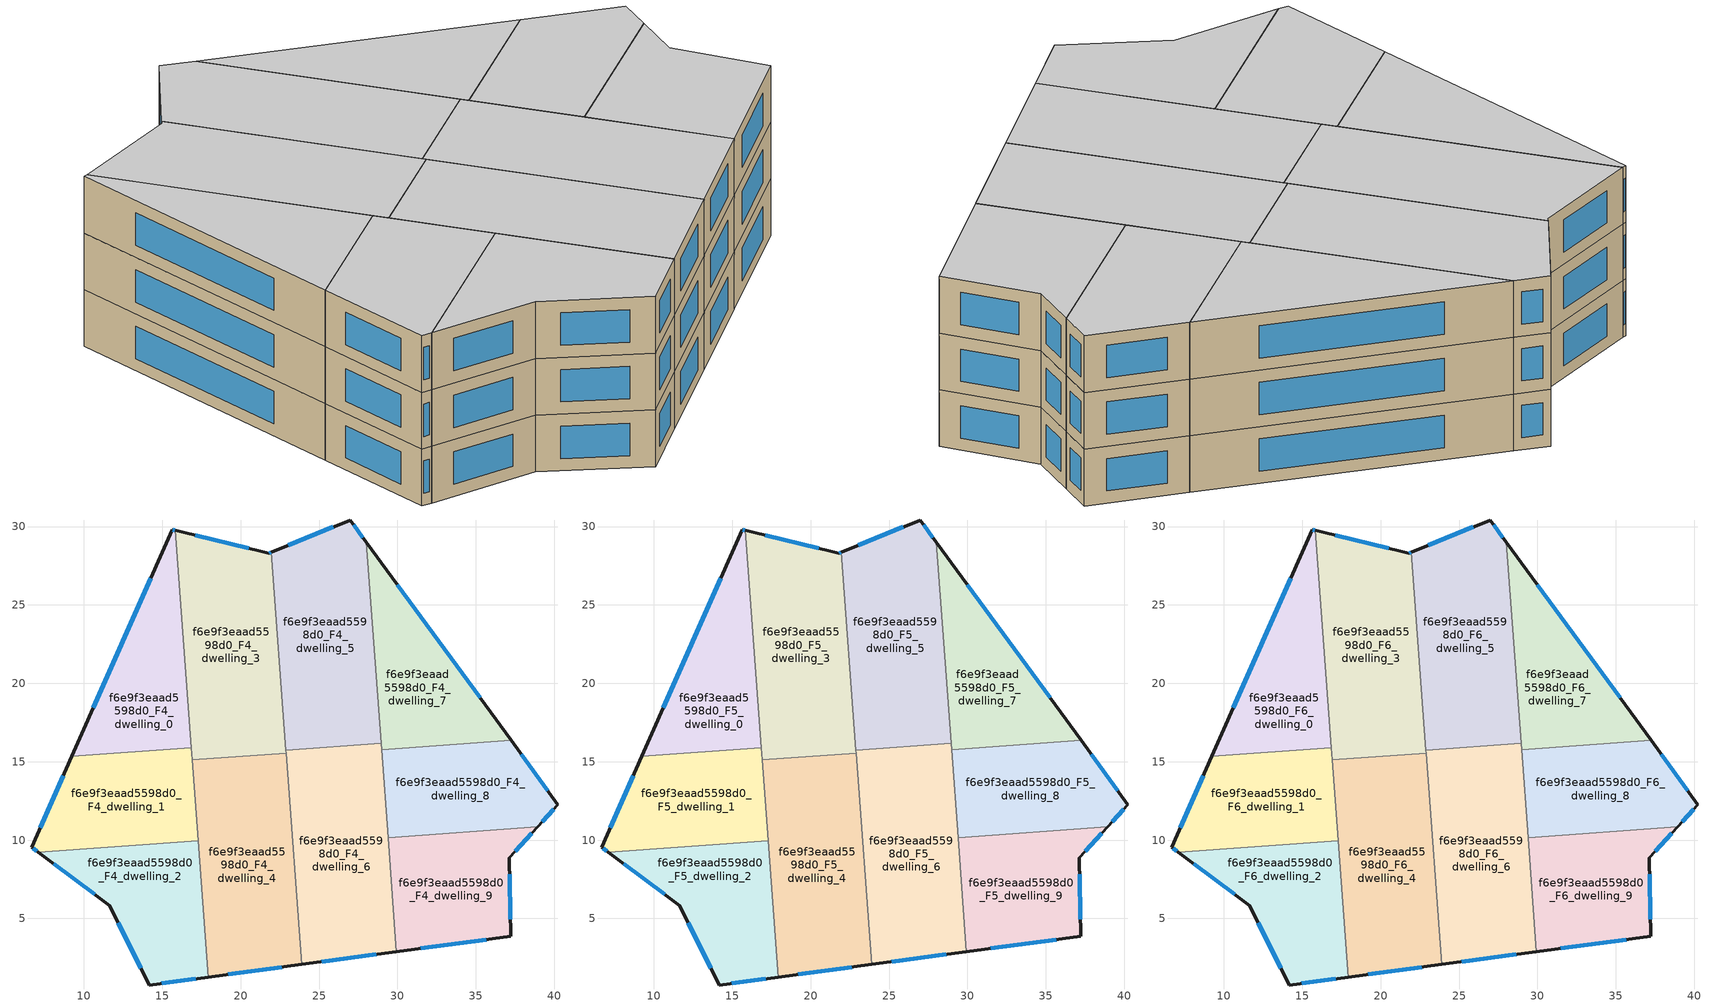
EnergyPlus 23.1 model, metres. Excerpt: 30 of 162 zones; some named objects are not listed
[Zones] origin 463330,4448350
f6e9f3eaad5598d0_F4_dwelling_0
 floor to f6e9f3eaad5598d0_F3_dwelling_0 (EU_floor_Construction): 15.84,29.75 16.85,15.9 9.22,15.34 15.62,29.81 z12
 wall outside (EU_wall_Construction): 15.84,29.75 15.62,29.81 9.22,15.34 z12:15
 wall to f6e9f3eaad5598d0_F4_dwelling_1 (EU_wall_Construction): 9.22,15.34 16.85,15.9 z12:15
 wall to f6e9f3eaad5598d0_F4_dwelling_3 (EU_wall_Construction): 16.85,15.9 15.84,29.75 z12:15
 window (EU_Window_Construction): 15.79,29.77 15.67,29.8 / 14.25,26.71 10.59,18.44 z12.64:14.36
f6e9f3eaad5598d0_F4_dwelling_1
 floor to f6e9f3eaad5598d0_F3_dwelling_1 (EU_floor_Construction): 16.85,15.9 17.28,9.96 7.1,9.21 6.66,9.54 9.22,15.34 z12
 wall outside (EU_wall_Construction): 9.22,15.34 6.66,9.54 7.1,9.21 z12:15
 wall to f6e9f3eaad5598d0_F4_dwelling_2 (EU_wall_Construction): 7.1,9.21 17.28,9.96 z12:15
 wall to f6e9f3eaad5598d0_F4_dwelling_4 (EU_wall_Construction): 17.28,9.96 16.91,15.11 z12:15
 wall to f6e9f3eaad5598d0_F4_dwelling_3 (EU_wall_Construction): 16.91,15.11 16.85,15.9 z12:15
 window (EU_Window_Construction): 8.67,14.1 7.21,10.78 / 6.75,9.47 7,9.28 z12.64:14.36
f6e9f3eaad5598d0_F4_dwelling_2
 floor to f6e9f3eaad5598d0_F3_dwelling_2 (EU_floor_Construction): 17.28,9.96 17.92,1.26 14.17,0.76 11.66,5.81 7.1,9.21 z12
 wall outside (EU_wall_Construction): 7.1,9.21 11.66,5.81 14.17,0.76 17.92,1.26 z12:15
 wall to f6e9f3eaad5598d0_F4_dwelling_4 (EU_wall_Construction): 17.92,1.26 17.29,9.96 z12:15
 window (EU_Window_Construction): 8.07,8.48 10.69,6.54 / 14.98,0.87 17.12,1.15 / 12.2,4.73 13.64,1.84 z12.64:14.36
f6e9f3eaad5598d0_F4_dwelling_3
 floor to f6e9f3eaad5598d0_F3_dwelling_3 (EU_floor_Construction): 21.96,28.37 22.9,15.55 16.91,15.11 15.84,29.75 21.78,28.29 z12
 wall outside (EU_wall_Construction): 21.96,28.37 21.78,28.29 15.84,29.75 z12:15
 wall to f6e9f3eaad5598d0_F4_dwelling_4 (EU_wall_Construction): 16.91,15.11 22.9,15.55 z12:15
 wall to f6e9f3eaad5598d0_F4_dwelling_5 (EU_wall_Construction): 22.89,15.74 21.96,28.37 z12:15
 wall to f6e9f3eaad5598d0_F4_dwelling_6 (EU_wall_Construction): 22.9,15.55 22.89,15.74 z12:15
 window (EU_Window_Construction): 20.5,28.6 17.11,29.44 / 21.92,28.35 21.82,28.31 z12.64:14.36
f6e9f3eaad5598d0_F4_dwelling_4
 floor to f6e9f3eaad5598d0_F3_dwelling_4 (EU_floor_Construction): 22.9,15.55 23.89,2.07 17.92,1.26 16.91,15.11 z12
 wall outside (EU_wall_Construction): 17.92,1.26 23.89,2.07 z12:15
 wall to f6e9f3eaad5598d0_F4_dwelling_6 (EU_wall_Construction): 23.89,2.07 22.9,15.55 z12:15
 window (EU_Window_Construction): 19.2,1.43 22.61,1.89 z12.64:14.36
f6e9f3eaad5598d0_F4_dwelling_5
 floor to f6e9f3eaad5598d0_F3_dwelling_5 (EU_floor_Construction): 28.02,28.99 28.96,16.18 22.89,15.74 21.96,28.37 26.98,30.42 z12
 wall outside (EU_wall_Construction): 28.02,28.99 26.98,30.42 21.96,28.37 z12:15
 wall to f6e9f3eaad5598d0_F4_dwelling_6 (EU_wall_Construction): 22.89,15.74 28.96,16.18 z12:15
 wall to f6e9f3eaad5598d0_F4_dwelling_7 (EU_wall_Construction): 28.96,16.18 28.02,28.99 z12:15
 window (EU_Window_Construction): 25.9,29.98 23.04,28.81 / 27.8,29.29 27.2,30.11 z12.64:14.36
f6e9f3eaad5598d0_F4_dwelling_6
 floor to f6e9f3eaad5598d0_F3_dwelling_6 (EU_floor_Construction): 28.96,16.18 29.93,2.88 23.89,2.07 22.89,15.74 z12
 wall outside (EU_wall_Construction): 23.89,2.07 29.93,2.88 z12:15
 wall to f6e9f3eaad5598d0_F4_dwelling_9 (EU_wall_Construction): 29.93,2.88 29.4,10.16 z12:15
 wall to f6e9f3eaad5598d0_F4_dwelling_8 (EU_wall_Construction): 29.4,10.16 28.99,15.76 z12:15
 wall to f6e9f3eaad5598d0_F4_dwelling_7 (EU_wall_Construction): 28.99,15.76 28.96,16.18 z12:15
 window (EU_Window_Construction): 25.18,2.24 28.64,2.71 z12.64:14.36
f6e9f3eaad5598d0_F4_dwelling_7
 floor to f6e9f3eaad5598d0_F3_dwelling_7 (EU_floor_Construction): 28.02,28.99 37.24,16.36 28.99,15.76 z12
 wall outside (EU_wall_Construction): 37.24,16.36 28.02,28.99 z12:15
 wall to f6e9f3eaad5598d0_F4_dwelling_8 (EU_wall_Construction): 28.99,15.76 37.24,16.36 z12:15
 window (EU_Window_Construction): 35.27,19.07 30,26.28 z12.64:14.36
f6e9f3eaad5598d0_F4_dwelling_8
 floor to f6e9f3eaad5598d0_F3_dwelling_8 (EU_floor_Construction): 37.24,16.36 40.24,12.26 38.94,10.85 29.4,10.16 28.99,15.76 z12
 wall outside (EU_wall_Construction): 38.94,10.85 40.24,12.26 37.24,16.36 z12:15
 wall to f6e9f3eaad5598d0_F4_dwelling_9 (EU_wall_Construction): 29.4,10.16 38.94,10.85 z12:15
 window (EU_Window_Construction): 39.6,13.14 37.89,15.48 / 39.22,11.16 39.96,11.96 z12.64:14.36
f6e9f3eaad5598d0_F4_dwelling_9
 floor to f6e9f3eaad5598d0_F3_dwelling_9 (EU_floor_Construction): 38.94,10.85 37.13,8.88 37.22,3.86 29.93,2.88 29.4,10.16 z12
 wall outside (EU_wall_Construction): 29.93,2.88 37.22,3.86 37.13,8.88 38.94,10.85 z12:15
 window (EU_Window_Construction): 37.52,9.3 38.56,10.43 / 37.2,4.94 37.15,7.81 / 31.49,3.09 35.66,3.65 z12.64:14.36
f6e9f3eaad5598d0_F5_dwelling_0
 floor to f6e9f3eaad5598d0_F4_dwelling_0 (EU_floor_Construction): 15.84,29.75 16.85,15.9 9.22,15.34 15.62,29.81 z15
 wall outside (EU_wall_Construction): 15.84,29.75 15.62,29.81 9.22,15.34 z15:18
 wall to f6e9f3eaad5598d0_F5_dwelling_1 (EU_wall_Construction): 9.22,15.34 16.85,15.9 z15:18
 wall to f6e9f3eaad5598d0_F5_dwelling_3 (EU_wall_Construction): 16.85,15.9 15.84,29.75 z15:18
 window (EU_Window_Construction): 15.79,29.77 15.67,29.8 / 14.25,26.71 10.59,18.44 z15.64:17.36
f6e9f3eaad5598d0_F5_dwelling_1
 floor to f6e9f3eaad5598d0_F4_dwelling_1 (EU_floor_Construction): 16.85,15.9 17.28,9.96 7.1,9.21 6.66,9.54 9.22,15.34 z15
 wall outside (EU_wall_Construction): 9.22,15.34 6.66,9.54 7.1,9.21 z15:18
 wall to f6e9f3eaad5598d0_F5_dwelling_2 (EU_wall_Construction): 7.1,9.21 17.28,9.96 z15:18
 wall to f6e9f3eaad5598d0_F5_dwelling_4 (EU_wall_Construction): 17.28,9.96 16.91,15.11 z15:18
 wall to f6e9f3eaad5598d0_F5_dwelling_3 (EU_wall_Construction): 16.91,15.11 16.85,15.9 z15:18
 window (EU_Window_Construction): 8.67,14.1 7.21,10.78 / 6.75,9.47 7,9.28 z15.64:17.36
f6e9f3eaad5598d0_F5_dwelling_2
 floor to f6e9f3eaad5598d0_F4_dwelling_2 (EU_floor_Construction): 17.28,9.96 17.92,1.26 14.17,0.76 11.66,5.81 7.1,9.21 z15
 wall outside (EU_wall_Construction): 7.1,9.21 11.66,5.81 14.17,0.76 17.92,1.26 z15:18
 wall to f6e9f3eaad5598d0_F5_dwelling_4 (EU_wall_Construction): 17.92,1.26 17.29,9.96 z15:18
 window (EU_Window_Construction): 8.07,8.48 10.69,6.54 / 14.98,0.87 17.12,1.15 / 12.2,4.73 13.64,1.84 z15.64:17.36
f6e9f3eaad5598d0_F5_dwelling_3
 floor to f6e9f3eaad5598d0_F4_dwelling_3 (EU_floor_Construction): 21.96,28.37 22.9,15.55 16.91,15.11 15.84,29.75 21.78,28.29 z15
 wall outside (EU_wall_Construction): 21.96,28.37 21.78,28.29 15.84,29.75 z15:18
 wall to f6e9f3eaad5598d0_F5_dwelling_4 (EU_wall_Construction): 16.91,15.11 22.9,15.55 z15:18
 wall to f6e9f3eaad5598d0_F5_dwelling_5 (EU_wall_Construction): 22.89,15.74 21.96,28.37 z15:18
 wall to f6e9f3eaad5598d0_F5_dwelling_6 (EU_wall_Construction): 22.9,15.55 22.89,15.74 z15:18
 window (EU_Window_Construction): 20.5,28.6 17.11,29.44 / 21.92,28.35 21.82,28.31 z15.64:17.36
f6e9f3eaad5598d0_F5_dwelling_4
 floor to f6e9f3eaad5598d0_F4_dwelling_4 (EU_floor_Construction): 22.9,15.55 23.89,2.07 17.92,1.26 16.91,15.11 z15
 wall outside (EU_wall_Construction): 17.92,1.26 23.89,2.07 z15:18
 wall to f6e9f3eaad5598d0_F5_dwelling_6 (EU_wall_Construction): 23.89,2.07 22.9,15.55 z15:18
 window (EU_Window_Construction): 19.2,1.43 22.61,1.89 z15.64:17.36
f6e9f3eaad5598d0_F5_dwelling_5
 floor to f6e9f3eaad5598d0_F4_dwelling_5 (EU_floor_Construction): 28.02,28.99 28.96,16.18 22.89,15.74 21.96,28.37 26.98,30.42 z15
 wall outside (EU_wall_Construction): 28.02,28.99 26.98,30.42 21.96,28.37 z15:18
 wall to f6e9f3eaad5598d0_F5_dwelling_6 (EU_wall_Construction): 22.89,15.74 28.96,16.18 z15:18
 wall to f6e9f3eaad5598d0_F5_dwelling_7 (EU_wall_Construction): 28.96,16.18 28.02,28.99 z15:18
 window (EU_Window_Construction): 25.9,29.98 23.04,28.81 / 27.8,29.29 27.2,30.11 z15.64:17.36
f6e9f3eaad5598d0_F5_dwelling_6
 floor to f6e9f3eaad5598d0_F4_dwelling_6 (EU_floor_Construction): 28.96,16.18 29.93,2.88 23.89,2.07 22.89,15.74 z15
 wall outside (EU_wall_Construction): 23.89,2.07 29.93,2.88 z15:18
 wall to f6e9f3eaad5598d0_F5_dwelling_9 (EU_wall_Construction): 29.93,2.88 29.4,10.16 z15:18
 wall to f6e9f3eaad5598d0_F5_dwelling_8 (EU_wall_Construction): 29.4,10.16 28.99,15.76 z15:18
 wall to f6e9f3eaad5598d0_F5_dwelling_7 (EU_wall_Construction): 28.99,15.76 28.96,16.18 z15:18
 window (EU_Window_Construction): 25.18,2.24 28.64,2.71 z15.64:17.36
f6e9f3eaad5598d0_F5_dwelling_7
 floor to f6e9f3eaad5598d0_F4_dwelling_7 (EU_floor_Construction): 28.02,28.99 37.24,16.36 28.99,15.76 z15
 wall outside (EU_wall_Construction): 37.24,16.36 28.02,28.99 z15:18
 wall to f6e9f3eaad5598d0_F5_dwelling_8 (EU_wall_Construction): 28.99,15.76 37.24,16.36 z15:18
 window (EU_Window_Construction): 35.27,19.07 30,26.28 z15.64:17.36
f6e9f3eaad5598d0_F5_dwelling_8
 floor to f6e9f3eaad5598d0_F4_dwelling_8 (EU_floor_Construction): 37.24,16.36 40.24,12.26 38.94,10.85 29.4,10.16 28.99,15.76 z15
 wall outside (EU_wall_Construction): 38.94,10.85 40.24,12.26 37.24,16.36 z15:18
 wall to f6e9f3eaad5598d0_F5_dwelling_9 (EU_wall_Construction): 29.4,10.16 38.94,10.85 z15:18
 window (EU_Window_Construction): 39.6,13.14 37.89,15.48 / 39.22,11.16 39.96,11.96 z15.64:17.36
f6e9f3eaad5598d0_F5_dwelling_9
 floor to f6e9f3eaad5598d0_F4_dwelling_9 (EU_floor_Construction): 38.94,10.85 37.13,8.88 37.22,3.86 29.93,2.88 29.4,10.16 z15
 wall outside (EU_wall_Construction): 29.93,2.88 37.22,3.86 37.13,8.88 38.94,10.85 z15:18
 window (EU_Window_Construction): 37.52,9.3 38.56,10.43 / 37.2,4.94 37.15,7.81 / 31.49,3.09 35.66,3.65 z15.64:17.36
f6e9f3eaad5598d0_F6_dwelling_0
 floor to f6e9f3eaad5598d0_F5_dwelling_0 (EU_floor_Construction): 15.84,29.75 16.85,15.9 9.22,15.34 15.62,29.81 z18
 wall outside (EU_wall_Construction): 15.84,29.75 15.62,29.81 9.22,15.34 z18:21
 wall to f6e9f3eaad5598d0_F6_dwelling_1 (EU_wall_Construction): 9.22,15.34 16.85,15.9 z18:21
 wall to f6e9f3eaad5598d0_F6_dwelling_3 (EU_wall_Construction): 16.85,15.9 15.84,29.75 z18:21
 window (EU_Window_Construction): 15.79,29.77 15.67,29.8 / 14.25,26.71 10.59,18.44 z18.64:20.36
 ceiling to f6e9f3eaad5598d0_F7_dwelling_0 (EU_floor_Construction): 16.85,15.9 15.84,29.75 15.62,29.81 9.22,15.34 z21
f6e9f3eaad5598d0_F6_dwelling_1
 floor to f6e9f3eaad5598d0_F5_dwelling_1 (EU_floor_Construction): 16.85,15.9 17.28,9.96 7.1,9.21 6.66,9.54 9.22,15.34 z18
 wall outside (EU_wall_Construction): 9.22,15.34 6.66,9.54 7.1,9.21 z18:21
 wall to f6e9f3eaad5598d0_F6_dwelling_2 (EU_wall_Construction): 7.1,9.21 17.28,9.96 z18:21
 wall to f6e9f3eaad5598d0_F6_dwelling_4 (EU_wall_Construction): 17.28,9.96 16.91,15.11 z18:21
 wall to f6e9f3eaad5598d0_F6_dwelling_3 (EU_wall_Construction): 16.91,15.11 16.85,15.9 z18:21
 window (EU_Window_Construction): 8.67,14.1 7.21,10.78 / 6.75,9.47 7,9.28 z18.64:20.36
 ceiling to f6e9f3eaad5598d0_F7_dwelling_1 (EU_floor_Construction): 17.28,9.96 16.85,15.9 9.22,15.34 6.66,9.54 7.1,9.21 z21
f6e9f3eaad5598d0_F6_dwelling_2
 floor to f6e9f3eaad5598d0_F5_dwelling_2 (EU_floor_Construction): 17.28,9.96 17.92,1.26 14.17,0.76 11.66,5.81 7.1,9.21 z18
 wall outside (EU_wall_Construction): 7.1,9.21 11.66,5.81 14.17,0.76 17.92,1.26 z18:21
 wall to f6e9f3eaad5598d0_F6_dwelling_4 (EU_wall_Construction): 17.92,1.26 17.29,9.96 z18:21
 window (EU_Window_Construction): 8.07,8.48 10.69,6.54 / 14.98,0.87 17.12,1.15 / 12.2,4.73 13.64,1.84 z18.64:20.36
 ceiling to f6e9f3eaad5598d0_F7_dwelling_2 (EU_floor_Construction): 17.92,1.26 17.28,9.96 7.1,9.21 11.66,5.81 14.17,0.76 z21
f6e9f3eaad5598d0_F6_dwelling_3
 floor to f6e9f3eaad5598d0_F5_dwelling_3 (EU_floor_Construction): 21.96,28.37 22.9,15.55 16.91,15.11 15.84,29.75 21.78,28.29 z18
 wall outside (EU_wall_Construction): 21.96,28.37 21.78,28.29 15.84,29.75 z18:21
 wall to f6e9f3eaad5598d0_F6_dwelling_4 (EU_wall_Construction): 16.91,15.11 22.9,15.55 z18:21
 wall to f6e9f3eaad5598d0_F6_dwelling_5 (EU_wall_Construction): 22.89,15.74 21.96,28.37 z18:21
 wall to f6e9f3eaad5598d0_F6_dwelling_6 (EU_wall_Construction): 22.9,15.55 22.89,15.74 z18:21
 window (EU_Window_Construction): 20.5,28.6 17.11,29.44 / 21.92,28.35 21.82,28.31 z18.64:20.36
 ceiling to f6e9f3eaad5598d0_F7_dwelling_3 (EU_floor_Construction): 22.9,15.55 21.96,28.37 21.78,28.29 15.84,29.75 16.91,15.11 z21
f6e9f3eaad5598d0_F6_dwelling_4
 floor to f6e9f3eaad5598d0_F5_dwelling_4 (EU_floor_Construction): 22.9,15.55 23.89,2.07 17.92,1.26 16.91,15.11 z18
 wall outside (EU_wall_Construction): 17.92,1.26 23.89,2.07 z18:21
 wall to f6e9f3eaad5598d0_F6_dwelling_6 (EU_wall_Construction): 23.89,2.07 22.9,15.55 z18:21
 window (EU_Window_Construction): 19.2,1.43 22.61,1.89 z18.64:20.36
 ceiling to f6e9f3eaad5598d0_F7_dwelling_4 (EU_floor_Construction): 23.89,2.07 22.9,15.55 16.91,15.11 17.92,1.26 z21
f6e9f3eaad5598d0_F6_dwelling_5
 floor to f6e9f3eaad5598d0_F5_dwelling_5 (EU_floor_Construction): 28.02,28.99 28.96,16.18 22.89,15.74 21.96,28.37 26.98,30.42 z18
 wall outside (EU_wall_Construction): 28.02,28.99 26.98,30.42 21.96,28.37 z18:21
 wall to f6e9f3eaad5598d0_F6_dwelling_6 (EU_wall_Construction): 22.89,15.74 28.96,16.18 z18:21
 wall to f6e9f3eaad5598d0_F6_dwelling_7 (EU_wall_Construction): 28.96,16.18 28.02,28.99 z18:21
 window (EU_Window_Construction): 25.9,29.98 23.04,28.81 / 27.8,29.29 27.2,30.11 z18.64:20.36
 ceiling to f6e9f3eaad5598d0_F7_dwelling_5 (EU_floor_Construction): 28.96,16.18 28.02,28.99 26.98,30.42 21.96,28.37 22.89,15.74 z21
f6e9f3eaad5598d0_F6_dwelling_6
 floor to f6e9f3eaad5598d0_F5_dwelling_6 (EU_floor_Construction): 28.96,16.18 29.93,2.88 23.89,2.07 22.89,15.74 z18
 wall outside (EU_wall_Construction): 23.89,2.07 29.93,2.88 z18:21
 wall to f6e9f3eaad5598d0_F6_dwelling_9 (EU_wall_Construction): 29.93,2.88 29.4,10.16 z18:21
 wall to f6e9f3eaad5598d0_F6_dwelling_8 (EU_wall_Construction): 29.4,10.16 28.99,15.76 z18:21
 wall to f6e9f3eaad5598d0_F6_dwelling_7 (EU_wall_Construction): 28.99,15.76 28.96,16.18 z18:21
 window (EU_Window_Construction): 25.18,2.24 28.64,2.71 z18.64:20.36
 ceiling to f6e9f3eaad5598d0_F7_dwelling_6 (EU_floor_Construction): 29.93,2.88 28.96,16.18 22.89,15.74 23.89,2.07 z21
f6e9f3eaad5598d0_F6_dwelling_7
 floor to f6e9f3eaad5598d0_F5_dwelling_7 (EU_floor_Construction): 28.02,28.99 37.24,16.36 28.99,15.76 z18
 wall outside (EU_wall_Construction): 37.24,16.36 28.02,28.99 z18:21
 wall to f6e9f3eaad5598d0_F6_dwelling_8 (EU_wall_Construction): 28.99,15.76 37.24,16.36 z18:21
 window (EU_Window_Construction): 35.27,19.07 30,26.28 z18.64:20.36
 ceiling to f6e9f3eaad5598d0_F7_dwelling_7 (EU_floor_Construction): 37.24,16.36 28.02,28.99 28.99,15.76 z21
f6e9f3eaad5598d0_F6_dwelling_8
 floor to f6e9f3eaad5598d0_F5_dwelling_8 (EU_floor_Construction): 37.24,16.36 40.24,12.26 38.94,10.85 29.4,10.16 28.99,15.76 z18
 wall outside (EU_wall_Construction): 38.94,10.85 40.24,12.26 37.24,16.36 z18:21
 wall to f6e9f3eaad5598d0_F6_dwelling_9 (EU_wall_Construction): 29.4,10.16 38.94,10.85 z18:21
 window (EU_Window_Construction): 39.6,13.14 37.89,15.48 / 39.22,11.16 39.96,11.96 z18.64:20.36
 ceiling to f6e9f3eaad5598d0_F7_dwelling_8 (EU_floor_Construction): 38.94,10.85 40.24,12.26 37.24,16.36 28.99,15.76 29.4,10.16 z21
f6e9f3eaad5598d0_F6_dwelling_9
 floor to f6e9f3eaad5598d0_F5_dwelling_9 (EU_floor_Construction): 38.94,10.85 37.13,8.88 37.22,3.86 29.93,2.88 29.4,10.16 z18
 wall outside (EU_wall_Construction): 29.93,2.88 37.22,3.86 37.13,8.88 38.94,10.85 z18:21
 window (EU_Window_Construction): 37.52,9.3 38.56,10.43 / 37.2,4.94 37.15,7.81 / 31.49,3.09 35.66,3.65 z18.64:20.36
 ceiling to f6e9f3eaad5598d0_F7_dwelling_9 (EU_floor_Construction): 37.22,3.86 37.13,8.88 38.94,10.85 29.4,10.16 29.93,2.88 z21
[Building]
EU S2 Campaign: North Axis=0; Terrain=City; Solar Distribution=FullExterior
[Site:Location]
Yerevan-Zvartnots.Intl.AP: Latitude=40.15; Longitude=44.383; Time Zone=4; Elevation=854
[SizingPeriod:WeatherFileDays]
AnnualSizingPeriod: Begin Month=1; Begin Day of Month=1; End Month=12; End Day of Month=31; Day of Week for Start Day=Monday; Use Weather File Daylight Saving Period=No; Use Weather File Rain and Snow Indicators=No
[MATERIAL]
EU_InternalMass_Material: Roughness=MediumRough; Thickness=0.1; Conductivity=1; Density=1800; Specific Heat=900; Thermal Absorptance=0.9; Solar Absorptance=0.7; Visible Absorptance=0.7
[MATERIAL:NOMASS] Roughness=MediumRough; Thermal Absorptance=0.9; Solar Absorptance=0.7; Visible Absorptance=0.7
Name | Thermal Resistance
EU_wall_NoMass | 1.05043
EU_floor_NoMass | 0.478065
[WINDOWMATERIAL:SIMPLEGLAZINGSYSTEM]
EU_Window_SimpleGlazing: UFactor=2.5566; Solar Heat Gain Coefficient=0.75; Visible Transmittance=0.75
[CONSTRUCTION]
EU_wall_Construction: EU_wall_NoMass
EU_floor_Construction: EU_floor_NoMass
EU_Window_Construction: EU_Window_SimpleGlazing
EU_InternalMass_Construction: EU_InternalMass_Material
[ZONE] Type=1; Multiplier=1; Ceiling Height=autocalculate; Floor Area=autocalculate; Part of Total Floor Area=Yes
Name | Volume
f6e9f3eaad5598d0_F4_dwelling_0; f6e9f3eaad5598d0_F5_dwelling_0; f6e9f3eaad5598d0_F6_dwelling_0 | 164.689
f6e9f3eaad5598d0_F4_dwelling_1; f6e9f3eaad5598d0_F5_dwelling_1; f6e9f3eaad5598d0_F6_dwelling_1 | 164.691
f6e9f3eaad5598d0_F4_dwelling_2; f6e9f3eaad5598d0_F5_dwelling_2; f6e9f3eaad5598d0_F6_dwelling_2 | 164.676
f6e9f3eaad5598d0_F4_dwelling_3; f6e9f3eaad5598d0_F5_dwelling_3; f6e9f3eaad5598d0_F6_dwelling_3 | 246.976
f6e9f3eaad5598d0_F4_dwelling_4; f6e9f3eaad5598d0_F5_dwelling_4; f6e9f3eaad5598d0_F6_dwelling_4 | 246.991
f6e9f3eaad5598d0_F4_dwelling_5; f6e9f3eaad5598d0_F5_dwelling_5; f6e9f3eaad5598d0_F6_dwelling_5 | 246.999
f6e9f3eaad5598d0_F4_dwelling_6; f6e9f3eaad5598d0_F5_dwelling_6; f6e9f3eaad5598d0_F6_dwelling_6 | 247.009
f6e9f3eaad5598d0_F4_dwelling_7; f6e9f3eaad5598d0_F5_dwelling_7; f6e9f3eaad5598d0_F6_dwelling_7 | 164.665
f6e9f3eaad5598d0_F4_dwelling_8; f6e9f3eaad5598d0_F5_dwelling_8; f6e9f3eaad5598d0_F6_dwelling_8 | 164.65
f6e9f3eaad5598d0_F4_dwelling_9; f6e9f3eaad5598d0_F5_dwelling_9; f6e9f3eaad5598d0_F6_dwelling_9 | 164.682
[INTERNALMASS] Construction=EU_InternalMass_Construction
Name | Zone or ZoneList | Surface Area
f6e9f3eaad5598d0_F4_dwelling_0_EU_InternalMass | f6e9f3eaad5598d0_F4_dwelling_0 | 54.8966
f6e9f3eaad5598d0_F4_dwelling_1_EU_InternalMass | f6e9f3eaad5598d0_F4_dwelling_1 | 54.8971
f6e9f3eaad5598d0_F4_dwelling_2_EU_InternalMass | f6e9f3eaad5598d0_F4_dwelling_2 | 54.892
f6e9f3eaad5598d0_F4_dwelling_3_EU_InternalMass | f6e9f3eaad5598d0_F4_dwelling_3 | 82.3252
f6e9f3eaad5598d0_F4_dwelling_4_EU_InternalMass | f6e9f3eaad5598d0_F4_dwelling_4 | 82.3302
f6e9f3eaad5598d0_F4_dwelling_5_EU_InternalMass | f6e9f3eaad5598d0_F4_dwelling_5 | 82.333
f6e9f3eaad5598d0_F4_dwelling_6_EU_InternalMass | f6e9f3eaad5598d0_F4_dwelling_6 | 82.3361
f6e9f3eaad5598d0_F4_dwelling_7_EU_InternalMass | f6e9f3eaad5598d0_F4_dwelling_7 | 54.8881
f6e9f3eaad5598d0_F4_dwelling_8_EU_InternalMass | f6e9f3eaad5598d0_F4_dwelling_8 | 54.8835
f6e9f3eaad5598d0_F4_dwelling_9_EU_InternalMass | f6e9f3eaad5598d0_F4_dwelling_9 | 54.8941
f6e9f3eaad5598d0_F5_dwelling_0_EU_InternalMass | f6e9f3eaad5598d0_F5_dwelling_0 | 54.8966
f6e9f3eaad5598d0_F5_dwelling_1_EU_InternalMass | f6e9f3eaad5598d0_F5_dwelling_1 | 54.8971
f6e9f3eaad5598d0_F5_dwelling_2_EU_InternalMass | f6e9f3eaad5598d0_F5_dwelling_2 | 54.892
f6e9f3eaad5598d0_F5_dwelling_3_EU_InternalMass | f6e9f3eaad5598d0_F5_dwelling_3 | 82.3252
f6e9f3eaad5598d0_F5_dwelling_4_EU_InternalMass | f6e9f3eaad5598d0_F5_dwelling_4 | 82.3302
f6e9f3eaad5598d0_F5_dwelling_5_EU_InternalMass | f6e9f3eaad5598d0_F5_dwelling_5 | 82.333
f6e9f3eaad5598d0_F5_dwelling_6_EU_InternalMass | f6e9f3eaad5598d0_F5_dwelling_6 | 82.3361
f6e9f3eaad5598d0_F5_dwelling_7_EU_InternalMass | f6e9f3eaad5598d0_F5_dwelling_7 | 54.8881
f6e9f3eaad5598d0_F5_dwelling_8_EU_InternalMass | f6e9f3eaad5598d0_F5_dwelling_8 | 54.8835
f6e9f3eaad5598d0_F5_dwelling_9_EU_InternalMass | f6e9f3eaad5598d0_F5_dwelling_9 | 54.8941
f6e9f3eaad5598d0_F6_dwelling_0_EU_InternalMass | f6e9f3eaad5598d0_F6_dwelling_0 | 54.8966
f6e9f3eaad5598d0_F6_dwelling_1_EU_InternalMass | f6e9f3eaad5598d0_F6_dwelling_1 | 54.8971
f6e9f3eaad5598d0_F6_dwelling_2_EU_InternalMass | f6e9f3eaad5598d0_F6_dwelling_2 | 54.892
f6e9f3eaad5598d0_F6_dwelling_3_EU_InternalMass | f6e9f3eaad5598d0_F6_dwelling_3 | 82.3252
f6e9f3eaad5598d0_F6_dwelling_4_EU_InternalMass | f6e9f3eaad5598d0_F6_dwelling_4 | 82.3302
f6e9f3eaad5598d0_F6_dwelling_5_EU_InternalMass | f6e9f3eaad5598d0_F6_dwelling_5 | 82.333
f6e9f3eaad5598d0_F6_dwelling_6_EU_InternalMass | f6e9f3eaad5598d0_F6_dwelling_6 | 82.3361
f6e9f3eaad5598d0_F6_dwelling_7_EU_InternalMass | f6e9f3eaad5598d0_F6_dwelling_7 | 54.8881
f6e9f3eaad5598d0_F6_dwelling_8_EU_InternalMass | f6e9f3eaad5598d0_F6_dwelling_8 | 54.8835
f6e9f3eaad5598d0_F6_dwelling_9_EU_InternalMass | f6e9f3eaad5598d0_F6_dwelling_9 | 54.8941
[OTHEREQUIPMENT] Fuel Type=Electricity; Design Level Calculation Method=Watts/Area; Power per Zone Floor Area=1; Fraction Latent=0; Fraction Radiant=0; Fraction Lost=0; Carbon Dioxide Generation Rate=0; EndUse Subcategory=EU_Step8_InternalGains
Name | Zone or ZoneList or Space or SpaceList | Schedule
EU_Step8_InternalGain_f6e9f3eaad5598d0_F4_dwelling_0_f000 | f6e9f3eaad5598d0_F4_dwelling_0 | EU_Step8_GainSchedule_f6e9f3eaad5598d0_F4_dwelling_0_f000
EU_Step8_InternalGain_f6e9f3eaad5598d0_F4_dwelling_1_f000 | f6e9f3eaad5598d0_F4_dwelling_1 | EU_Step8_GainSchedule_f6e9f3eaad5598d0_F4_dwelling_1_f000
EU_Step8_InternalGain_f6e9f3eaad5598d0_F4_dwelling_2_f000 | f6e9f3eaad5598d0_F4_dwelling_2 | EU_Step8_GainSchedule_f6e9f3eaad5598d0_F4_dwelling_2_f000
EU_Step8_InternalGain_f6e9f3eaad5598d0_F4_dwelling_3_f000 | f6e9f3eaad5598d0_F4_dwelling_3 | EU_Step8_GainSchedule_f6e9f3eaad5598d0_F4_dwelling_3_f000
EU_Step8_InternalGain_f6e9f3eaad5598d0_F4_dwelling_4_f000 | f6e9f3eaad5598d0_F4_dwelling_4 | EU_Step8_GainSchedule_f6e9f3eaad5598d0_F4_dwelling_4_f000
EU_Step8_InternalGain_f6e9f3eaad5598d0_F4_dwelling_5_f000 | f6e9f3eaad5598d0_F4_dwelling_5 | EU_Step8_GainSchedule_f6e9f3eaad5598d0_F4_dwelling_5_f000
EU_Step8_InternalGain_f6e9f3eaad5598d0_F4_dwelling_6_f000 | f6e9f3eaad5598d0_F4_dwelling_6 | EU_Step8_GainSchedule_f6e9f3eaad5598d0_F4_dwelling_6_f000
EU_Step8_InternalGain_f6e9f3eaad5598d0_F4_dwelling_7_f000 | f6e9f3eaad5598d0_F4_dwelling_7 | EU_Step8_GainSchedule_f6e9f3eaad5598d0_F4_dwelling_7_f000
EU_Step8_InternalGain_f6e9f3eaad5598d0_F4_dwelling_8_f000 | f6e9f3eaad5598d0_F4_dwelling_8 | EU_Step8_GainSchedule_f6e9f3eaad5598d0_F4_dwelling_8_f000
EU_Step8_InternalGain_f6e9f3eaad5598d0_F4_dwelling_9_f000 | f6e9f3eaad5598d0_F4_dwelling_9 | EU_Step8_GainSchedule_f6e9f3eaad5598d0_F4_dwelling_9_f000
EU_Step8_InternalGain_f6e9f3eaad5598d0_F5_dwelling_0_f000 | f6e9f3eaad5598d0_F5_dwelling_0 | EU_Step8_GainSchedule_f6e9f3eaad5598d0_F5_dwelling_0_f000
EU_Step8_InternalGain_f6e9f3eaad5598d0_F5_dwelling_1_f000 | f6e9f3eaad5598d0_F5_dwelling_1 | EU_Step8_GainSchedule_f6e9f3eaad5598d0_F5_dwelling_1_f000
EU_Step8_InternalGain_f6e9f3eaad5598d0_F5_dwelling_2_f000 | f6e9f3eaad5598d0_F5_dwelling_2 | EU_Step8_GainSchedule_f6e9f3eaad5598d0_F5_dwelling_2_f000
EU_Step8_InternalGain_f6e9f3eaad5598d0_F5_dwelling_3_f000 | f6e9f3eaad5598d0_F5_dwelling_3 | EU_Step8_GainSchedule_f6e9f3eaad5598d0_F5_dwelling_3_f000
EU_Step8_InternalGain_f6e9f3eaad5598d0_F5_dwelling_4_f000 | f6e9f3eaad5598d0_F5_dwelling_4 | EU_Step8_GainSchedule_f6e9f3eaad5598d0_F5_dwelling_4_f000
EU_Step8_InternalGain_f6e9f3eaad5598d0_F5_dwelling_5_f000 | f6e9f3eaad5598d0_F5_dwelling_5 | EU_Step8_GainSchedule_f6e9f3eaad5598d0_F5_dwelling_5_f000
EU_Step8_InternalGain_f6e9f3eaad5598d0_F5_dwelling_6_f000 | f6e9f3eaad5598d0_F5_dwelling_6 | EU_Step8_GainSchedule_f6e9f3eaad5598d0_F5_dwelling_6_f000
EU_Step8_InternalGain_f6e9f3eaad5598d0_F5_dwelling_7_f000 | f6e9f3eaad5598d0_F5_dwelling_7 | EU_Step8_GainSchedule_f6e9f3eaad5598d0_F5_dwelling_7_f000
EU_Step8_InternalGain_f6e9f3eaad5598d0_F5_dwelling_8_f000 | f6e9f3eaad5598d0_F5_dwelling_8 | EU_Step8_GainSchedule_f6e9f3eaad5598d0_F5_dwelling_8_f000
EU_Step8_InternalGain_f6e9f3eaad5598d0_F5_dwelling_9_f000 | f6e9f3eaad5598d0_F5_dwelling_9 | EU_Step8_GainSchedule_f6e9f3eaad5598d0_F5_dwelling_9_f000
EU_Step8_InternalGain_f6e9f3eaad5598d0_F6_dwelling_0_f000 | f6e9f3eaad5598d0_F6_dwelling_0 | EU_Step8_GainSchedule_f6e9f3eaad5598d0_F6_dwelling_0_f000
EU_Step8_InternalGain_f6e9f3eaad5598d0_F6_dwelling_1_f000 | f6e9f3eaad5598d0_F6_dwelling_1 | EU_Step8_GainSchedule_f6e9f3eaad5598d0_F6_dwelling_1_f000
EU_Step8_InternalGain_f6e9f3eaad5598d0_F6_dwelling_2_f000 | f6e9f3eaad5598d0_F6_dwelling_2 | EU_Step8_GainSchedule_f6e9f3eaad5598d0_F6_dwelling_2_f000
EU_Step8_InternalGain_f6e9f3eaad5598d0_F6_dwelling_3_f000 | f6e9f3eaad5598d0_F6_dwelling_3 | EU_Step8_GainSchedule_f6e9f3eaad5598d0_F6_dwelling_3_f000
EU_Step8_InternalGain_f6e9f3eaad5598d0_F6_dwelling_4_f000 | f6e9f3eaad5598d0_F6_dwelling_4 | EU_Step8_GainSchedule_f6e9f3eaad5598d0_F6_dwelling_4_f000
EU_Step8_InternalGain_f6e9f3eaad5598d0_F6_dwelling_5_f000 | f6e9f3eaad5598d0_F6_dwelling_5 | EU_Step8_GainSchedule_f6e9f3eaad5598d0_F6_dwelling_5_f000
EU_Step8_InternalGain_f6e9f3eaad5598d0_F6_dwelling_6_f000 | f6e9f3eaad5598d0_F6_dwelling_6 | EU_Step8_GainSchedule_f6e9f3eaad5598d0_F6_dwelling_6_f000
EU_Step8_InternalGain_f6e9f3eaad5598d0_F6_dwelling_7_f000 | f6e9f3eaad5598d0_F6_dwelling_7 | EU_Step8_GainSchedule_f6e9f3eaad5598d0_F6_dwelling_7_f000
EU_Step8_InternalGain_f6e9f3eaad5598d0_F6_dwelling_8_f000 | f6e9f3eaad5598d0_F6_dwelling_8 | EU_Step8_GainSchedule_f6e9f3eaad5598d0_F6_dwelling_8_f000
EU_Step8_InternalGain_f6e9f3eaad5598d0_F6_dwelling_9_f000 | f6e9f3eaad5598d0_F6_dwelling_9 | EU_Step8_GainSchedule_f6e9f3eaad5598d0_F6_dwelling_9_f000
[ZONEVENTILATION:DESIGNFLOWRATE] Schedule=EU_AlwaysOn; Design Flow Rate Calculation Method=AirChanges/Hour; Air Changes per Hour=0.557805; Ventilation Type=Natural; Fan Pressure Rise=0; Fan Total Efficiency=1; Constant Term Coefficient=1; Temperature Term Coefficient=0; Velocity Term Coefficient=0; Velocity Squared Term Coefficient=0; Minimum Indoor Temperature=-100; Maximum Indoor Temperature=100; Delta Temperature=-100; Minimum Outdoor Temperature=-100; Maximum Outdoor Temperature=100; Maximum Wind Speed=40
Name | Zone or ZoneList or Space or SpaceList
EU_ConstantAir_f6e9f3eaad5598d0_F4_dwelling_0 | f6e9f3eaad5598d0_F4_dwelling_0
EU_ConstantAir_f6e9f3eaad5598d0_F4_dwelling_1 | f6e9f3eaad5598d0_F4_dwelling_1
EU_ConstantAir_f6e9f3eaad5598d0_F4_dwelling_2 | f6e9f3eaad5598d0_F4_dwelling_2
EU_ConstantAir_f6e9f3eaad5598d0_F4_dwelling_3 | f6e9f3eaad5598d0_F4_dwelling_3
EU_ConstantAir_f6e9f3eaad5598d0_F4_dwelling_4 | f6e9f3eaad5598d0_F4_dwelling_4
EU_ConstantAir_f6e9f3eaad5598d0_F4_dwelling_5 | f6e9f3eaad5598d0_F4_dwelling_5
EU_ConstantAir_f6e9f3eaad5598d0_F4_dwelling_6 | f6e9f3eaad5598d0_F4_dwelling_6
EU_ConstantAir_f6e9f3eaad5598d0_F4_dwelling_7 | f6e9f3eaad5598d0_F4_dwelling_7
EU_ConstantAir_f6e9f3eaad5598d0_F4_dwelling_8 | f6e9f3eaad5598d0_F4_dwelling_8
EU_ConstantAir_f6e9f3eaad5598d0_F4_dwelling_9 | f6e9f3eaad5598d0_F4_dwelling_9
EU_ConstantAir_f6e9f3eaad5598d0_F5_dwelling_0 | f6e9f3eaad5598d0_F5_dwelling_0
EU_ConstantAir_f6e9f3eaad5598d0_F5_dwelling_1 | f6e9f3eaad5598d0_F5_dwelling_1
EU_ConstantAir_f6e9f3eaad5598d0_F5_dwelling_2 | f6e9f3eaad5598d0_F5_dwelling_2
EU_ConstantAir_f6e9f3eaad5598d0_F5_dwelling_3 | f6e9f3eaad5598d0_F5_dwelling_3
EU_ConstantAir_f6e9f3eaad5598d0_F5_dwelling_4 | f6e9f3eaad5598d0_F5_dwelling_4
EU_ConstantAir_f6e9f3eaad5598d0_F5_dwelling_5 | f6e9f3eaad5598d0_F5_dwelling_5
EU_ConstantAir_f6e9f3eaad5598d0_F5_dwelling_6 | f6e9f3eaad5598d0_F5_dwelling_6
EU_ConstantAir_f6e9f3eaad5598d0_F5_dwelling_7 | f6e9f3eaad5598d0_F5_dwelling_7
EU_ConstantAir_f6e9f3eaad5598d0_F5_dwelling_8 | f6e9f3eaad5598d0_F5_dwelling_8
EU_ConstantAir_f6e9f3eaad5598d0_F5_dwelling_9 | f6e9f3eaad5598d0_F5_dwelling_9
EU_ConstantAir_f6e9f3eaad5598d0_F6_dwelling_0 | f6e9f3eaad5598d0_F6_dwelling_0
EU_ConstantAir_f6e9f3eaad5598d0_F6_dwelling_1 | f6e9f3eaad5598d0_F6_dwelling_1
EU_ConstantAir_f6e9f3eaad5598d0_F6_dwelling_2 | f6e9f3eaad5598d0_F6_dwelling_2
EU_ConstantAir_f6e9f3eaad5598d0_F6_dwelling_3 | f6e9f3eaad5598d0_F6_dwelling_3
EU_ConstantAir_f6e9f3eaad5598d0_F6_dwelling_4 | f6e9f3eaad5598d0_F6_dwelling_4
EU_ConstantAir_f6e9f3eaad5598d0_F6_dwelling_5 | f6e9f3eaad5598d0_F6_dwelling_5
EU_ConstantAir_f6e9f3eaad5598d0_F6_dwelling_6 | f6e9f3eaad5598d0_F6_dwelling_6
EU_ConstantAir_f6e9f3eaad5598d0_F6_dwelling_7 | f6e9f3eaad5598d0_F6_dwelling_7
EU_ConstantAir_f6e9f3eaad5598d0_F6_dwelling_8 | f6e9f3eaad5598d0_F6_dwelling_8
EU_ConstantAir_f6e9f3eaad5598d0_F6_dwelling_9 | f6e9f3eaad5598d0_F6_dwelling_9
[HVACTEMPLATE:ZONE:IDEALLOADSAIRSYSTEM] System Availability Schedule=EU_AlwaysOn; Maximum Heating Supply Air Temperature=50; Minimum Cooling Supply Air Temperature=13; Maximum Heating Supply Air Humidity Ratio=0.0156; Minimum Cooling Supply Air Humidity Ratio=0.0077; Heating Limit=NoLimit; Cooling Limit=NoLimit; Heating Availability Schedule=EU_AlwaysOn; Cooling Availability Schedule=EU_CoolingOff; Dehumidification Control Type=ConstantSensibleHeatRatio; Cooling Sensible Heat Ratio=0.7; Dehumidification Setpoint=60; Humidification Control Type=None; Humidification Setpoint=30; Outdoor Air Method=None; Outdoor Air Flow Rate per Person=0.00944; Outdoor Air Flow Rate per Zone Floor Area=0; Outdoor Air Flow Rate per Zone=0; Demand Controlled Ventilation Type=None; Outdoor Air Economizer Type=NoEconomizer; Heat Recovery Type=None; Sensible Heat Recovery Effectiveness=0.7; Latent Heat Recovery Effectiveness=0.65
Name | Template Thermostat
f6e9f3eaad5598d0_F4_dwelling_0 | EU_HeatOnly_f6e9f3eaad5598d0_F4_dwelling_0
f6e9f3eaad5598d0_F4_dwelling_1 | EU_HeatOnly_f6e9f3eaad5598d0_F4_dwelling_1
f6e9f3eaad5598d0_F4_dwelling_2 | EU_HeatOnly_f6e9f3eaad5598d0_F4_dwelling_2
f6e9f3eaad5598d0_F4_dwelling_3 | EU_HeatOnly_f6e9f3eaad5598d0_F4_dwelling_3
f6e9f3eaad5598d0_F4_dwelling_4 | EU_HeatOnly_f6e9f3eaad5598d0_F4_dwelling_4
f6e9f3eaad5598d0_F4_dwelling_5 | EU_HeatOnly_f6e9f3eaad5598d0_F4_dwelling_5
f6e9f3eaad5598d0_F4_dwelling_6 | EU_HeatOnly_f6e9f3eaad5598d0_F4_dwelling_6
f6e9f3eaad5598d0_F4_dwelling_7 | EU_HeatOnly_f6e9f3eaad5598d0_F4_dwelling_7
f6e9f3eaad5598d0_F4_dwelling_8 | EU_HeatOnly_f6e9f3eaad5598d0_F4_dwelling_8
f6e9f3eaad5598d0_F4_dwelling_9 | EU_HeatOnly_f6e9f3eaad5598d0_F4_dwelling_9
f6e9f3eaad5598d0_F5_dwelling_0 | EU_HeatOnly_f6e9f3eaad5598d0_F5_dwelling_0
f6e9f3eaad5598d0_F5_dwelling_1 | EU_HeatOnly_f6e9f3eaad5598d0_F5_dwelling_1
f6e9f3eaad5598d0_F5_dwelling_2 | EU_HeatOnly_f6e9f3eaad5598d0_F5_dwelling_2
f6e9f3eaad5598d0_F5_dwelling_3 | EU_HeatOnly_f6e9f3eaad5598d0_F5_dwelling_3
f6e9f3eaad5598d0_F5_dwelling_4 | EU_HeatOnly_f6e9f3eaad5598d0_F5_dwelling_4
f6e9f3eaad5598d0_F5_dwelling_5 | EU_HeatOnly_f6e9f3eaad5598d0_F5_dwelling_5
f6e9f3eaad5598d0_F5_dwelling_6 | EU_HeatOnly_f6e9f3eaad5598d0_F5_dwelling_6
f6e9f3eaad5598d0_F5_dwelling_7 | EU_HeatOnly_f6e9f3eaad5598d0_F5_dwelling_7
f6e9f3eaad5598d0_F5_dwelling_8 | EU_HeatOnly_f6e9f3eaad5598d0_F5_dwelling_8
f6e9f3eaad5598d0_F5_dwelling_9 | EU_HeatOnly_f6e9f3eaad5598d0_F5_dwelling_9
f6e9f3eaad5598d0_F6_dwelling_0 | EU_HeatOnly_f6e9f3eaad5598d0_F6_dwelling_0
f6e9f3eaad5598d0_F6_dwelling_1 | EU_HeatOnly_f6e9f3eaad5598d0_F6_dwelling_1
f6e9f3eaad5598d0_F6_dwelling_2 | EU_HeatOnly_f6e9f3eaad5598d0_F6_dwelling_2
f6e9f3eaad5598d0_F6_dwelling_3 | EU_HeatOnly_f6e9f3eaad5598d0_F6_dwelling_3
f6e9f3eaad5598d0_F6_dwelling_4 | EU_HeatOnly_f6e9f3eaad5598d0_F6_dwelling_4
f6e9f3eaad5598d0_F6_dwelling_5 | EU_HeatOnly_f6e9f3eaad5598d0_F6_dwelling_5
f6e9f3eaad5598d0_F6_dwelling_6 | EU_HeatOnly_f6e9f3eaad5598d0_F6_dwelling_6
f6e9f3eaad5598d0_F6_dwelling_7 | EU_HeatOnly_f6e9f3eaad5598d0_F6_dwelling_7
f6e9f3eaad5598d0_F6_dwelling_8 | EU_HeatOnly_f6e9f3eaad5598d0_F6_dwelling_8
f6e9f3eaad5598d0_F6_dwelling_9 | EU_HeatOnly_f6e9f3eaad5598d0_F6_dwelling_9
[SIZING:ZONE] Zone Cooling Design Supply Air Temperature Input Method=SupplyAirTemperature; Zone Cooling Design Supply Air Temperature=13; Zone Heating Design Supply Air Temperature Input Method=SupplyAirTemperature; Zone Heating Design Supply Air Temperature=50; Zone Cooling Design Supply Air Humidity Ratio=0.008; Zone Heating Design Supply Air Humidity Ratio=0.008; Cooling Design Air Flow Method=DesignDay; Cooling Design Air Flow Rate=0; Cooling Minimum Air Flow per Zone Floor Area=0.000762; Cooling Minimum Air Flow=0; Cooling Minimum Air Flow Fraction=0.2; Heating Design Air Flow Method=DesignDay; Heating Design Air Flow Rate=0; Heating Maximum Air Flow per Zone Floor Area=0.002032; Heating Maximum Air Flow=0.141576; Heating Maximum Air Flow Fraction=0.3; Account for Dedicated Outdoor Air System=No; Dedicated Outdoor Air System Control Strategy=NeutralSupplyAir; Dedicated Outdoor Air Low Setpoint Temperature for Design=autosize; Dedicated Outdoor Air High Setpoint Temperature for Design=autosize; Zone Load Sizing Method=Sensible Load Only No Latent Load; Zone Latent Cooling Design Supply Air Humidity Ratio Input Method=HumidityRatioDifference; Zone Cooling Design Supply Air Humidity Ratio Difference=0.005; Zone Latent Heating Design Supply Air Humidity Ratio Input Method=HumidityRatioDifference; Zone Humidification Design Supply Air Humidity Ratio Difference=0.005
f6e9f3eaad5598d0_F4_dwelling_0; f6e9f3eaad5598d0_F4_dwelling_1; f6e9f3eaad5598d0_F4_dwelling_2; f6e9f3eaad5598d0_F4_dwelling_3; f6e9f3eaad5598d0_F4_dwelling_4; f6e9f3eaad5598d0_F4_dwelling_5; f6e9f3eaad5598d0_F4_dwelling_6; f6e9f3eaad5598d0_F4_dwelling_7; f6e9f3eaad5598d0_F4_dwelling_8; f6e9f3eaad5598d0_F4_dwelling_9; f6e9f3eaad5598d0_F5_dwelling_0; f6e9f3eaad5598d0_F5_dwelling_1; f6e9f3eaad5598d0_F5_dwelling_2; f6e9f3eaad5598d0_F5_dwelling_3; f6e9f3eaad5598d0_F5_dwelling_4; f6e9f3eaad5598d0_F5_dwelling_5; f6e9f3eaad5598d0_F5_dwelling_6; f6e9f3eaad5598d0_F5_dwelling_7; f6e9f3eaad5598d0_F5_dwelling_8; f6e9f3eaad5598d0_F5_dwelling_9; f6e9f3eaad5598d0_F6_dwelling_0; f6e9f3eaad5598d0_F6_dwelling_1; f6e9f3eaad5598d0_F6_dwelling_2; f6e9f3eaad5598d0_F6_dwelling_3; f6e9f3eaad5598d0_F6_dwelling_4; f6e9f3eaad5598d0_F6_dwelling_5; f6e9f3eaad5598d0_F6_dwelling_6; f6e9f3eaad5598d0_F6_dwelling_7; f6e9f3eaad5598d0_F6_dwelling_8; f6e9f3eaad5598d0_F6_dwelling_9
[SCHEDULE:CONSTANT]
Name | Hourly Value
EU_AlwaysOn | 1
EU_CoolingOff | 0
[SCHEDULE:FILE] Column Number=1; Rows to Skip at Top=0; Number of Hours of Data=8760; Column Separator=Comma; Interpolate to Timestep=No; Minutes per Item=60; Adjust Schedule for Daylight Savings=Yes
Name | File
EU_Step8_GainSchedule_f6e9f3eaad5598d0_F4_dwelling_0_f000 | ../../schedules/f6e9f3eaad5598d0/f6e9f3eaad5598d0_F4_dwelling_0_f000_gain.csv
EU_Step8_GainSchedule_f6e9f3eaad5598d0_F4_dwelling_1_f000 | ../../schedules/f6e9f3eaad5598d0/f6e9f3eaad5598d0_F4_dwelling_1_f000_gain.csv
EU_Step8_GainSchedule_f6e9f3eaad5598d0_F4_dwelling_2_f000 | ../../schedules/f6e9f3eaad5598d0/f6e9f3eaad5598d0_F4_dwelling_2_f000_gain.csv
EU_Step8_GainSchedule_f6e9f3eaad5598d0_F4_dwelling_3_f000 | ../../schedules/f6e9f3eaad5598d0/f6e9f3eaad5598d0_F4_dwelling_3_f000_gain.csv
EU_Step8_GainSchedule_f6e9f3eaad5598d0_F4_dwelling_4_f000 | ../../schedules/f6e9f3eaad5598d0/f6e9f3eaad5598d0_F4_dwelling_4_f000_gain.csv
EU_Step8_GainSchedule_f6e9f3eaad5598d0_F4_dwelling_5_f000 | ../../schedules/f6e9f3eaad5598d0/f6e9f3eaad5598d0_F4_dwelling_5_f000_gain.csv
EU_Step8_GainSchedule_f6e9f3eaad5598d0_F4_dwelling_6_f000 | ../../schedules/f6e9f3eaad5598d0/f6e9f3eaad5598d0_F4_dwelling_6_f000_gain.csv
EU_Step8_GainSchedule_f6e9f3eaad5598d0_F4_dwelling_7_f000 | ../../schedules/f6e9f3eaad5598d0/f6e9f3eaad5598d0_F4_dwelling_7_f000_gain.csv
EU_Step8_GainSchedule_f6e9f3eaad5598d0_F4_dwelling_8_f000 | ../../schedules/f6e9f3eaad5598d0/f6e9f3eaad5598d0_F4_dwelling_8_f000_gain.csv
EU_Step8_GainSchedule_f6e9f3eaad5598d0_F4_dwelling_9_f000 | ../../schedules/f6e9f3eaad5598d0/f6e9f3eaad5598d0_F4_dwelling_9_f000_gain.csv
EU_Step8_GainSchedule_f6e9f3eaad5598d0_F5_dwelling_0_f000 | ../../schedules/f6e9f3eaad5598d0/f6e9f3eaad5598d0_F5_dwelling_0_f000_gain.csv
EU_Step8_GainSchedule_f6e9f3eaad5598d0_F5_dwelling_1_f000 | ../../schedules/f6e9f3eaad5598d0/f6e9f3eaad5598d0_F5_dwelling_1_f000_gain.csv
EU_Step8_GainSchedule_f6e9f3eaad5598d0_F5_dwelling_2_f000 | ../../schedules/f6e9f3eaad5598d0/f6e9f3eaad5598d0_F5_dwelling_2_f000_gain.csv
EU_Step8_GainSchedule_f6e9f3eaad5598d0_F5_dwelling_3_f000 | ../../schedules/f6e9f3eaad5598d0/f6e9f3eaad5598d0_F5_dwelling_3_f000_gain.csv
EU_Step8_GainSchedule_f6e9f3eaad5598d0_F5_dwelling_4_f000 | ../../schedules/f6e9f3eaad5598d0/f6e9f3eaad5598d0_F5_dwelling_4_f000_gain.csv
EU_Step8_GainSchedule_f6e9f3eaad5598d0_F5_dwelling_5_f000 | ../../schedules/f6e9f3eaad5598d0/f6e9f3eaad5598d0_F5_dwelling_5_f000_gain.csv
EU_Step8_GainSchedule_f6e9f3eaad5598d0_F5_dwelling_6_f000 | ../../schedules/f6e9f3eaad5598d0/f6e9f3eaad5598d0_F5_dwelling_6_f000_gain.csv
EU_Step8_GainSchedule_f6e9f3eaad5598d0_F5_dwelling_7_f000 | ../../schedules/f6e9f3eaad5598d0/f6e9f3eaad5598d0_F5_dwelling_7_f000_gain.csv
EU_Step8_GainSchedule_f6e9f3eaad5598d0_F5_dwelling_8_f000 | ../../schedules/f6e9f3eaad5598d0/f6e9f3eaad5598d0_F5_dwelling_8_f000_gain.csv
EU_Step8_GainSchedule_f6e9f3eaad5598d0_F5_dwelling_9_f000 | ../../schedules/f6e9f3eaad5598d0/f6e9f3eaad5598d0_F5_dwelling_9_f000_gain.csv
EU_Step8_GainSchedule_f6e9f3eaad5598d0_F6_dwelling_0_f000 | ../../schedules/f6e9f3eaad5598d0/f6e9f3eaad5598d0_F6_dwelling_0_f000_gain.csv
EU_Step8_GainSchedule_f6e9f3eaad5598d0_F6_dwelling_1_f000 | ../../schedules/f6e9f3eaad5598d0/f6e9f3eaad5598d0_F6_dwelling_1_f000_gain.csv
EU_Step8_GainSchedule_f6e9f3eaad5598d0_F6_dwelling_2_f000 | ../../schedules/f6e9f3eaad5598d0/f6e9f3eaad5598d0_F6_dwelling_2_f000_gain.csv
EU_Step8_GainSchedule_f6e9f3eaad5598d0_F6_dwelling_3_f000 | ../../schedules/f6e9f3eaad5598d0/f6e9f3eaad5598d0_F6_dwelling_3_f000_gain.csv
EU_Step8_GainSchedule_f6e9f3eaad5598d0_F6_dwelling_4_f000 | ../../schedules/f6e9f3eaad5598d0/f6e9f3eaad5598d0_F6_dwelling_4_f000_gain.csv
EU_Step8_GainSchedule_f6e9f3eaad5598d0_F6_dwelling_5_f000 | ../../schedules/f6e9f3eaad5598d0/f6e9f3eaad5598d0_F6_dwelling_5_f000_gain.csv
EU_Step8_GainSchedule_f6e9f3eaad5598d0_F6_dwelling_6_f000 | ../../schedules/f6e9f3eaad5598d0/f6e9f3eaad5598d0_F6_dwelling_6_f000_gain.csv
EU_Step8_GainSchedule_f6e9f3eaad5598d0_F6_dwelling_7_f000 | ../../schedules/f6e9f3eaad5598d0/f6e9f3eaad5598d0_F6_dwelling_7_f000_gain.csv
EU_Step8_GainSchedule_f6e9f3eaad5598d0_F6_dwelling_8_f000 | ../../schedules/f6e9f3eaad5598d0/f6e9f3eaad5598d0_F6_dwelling_8_f000_gain.csv
EU_Step8_GainSchedule_f6e9f3eaad5598d0_F6_dwelling_9_f000 | ../../schedules/f6e9f3eaad5598d0/f6e9f3eaad5598d0_F6_dwelling_9_f000_gain.csv
